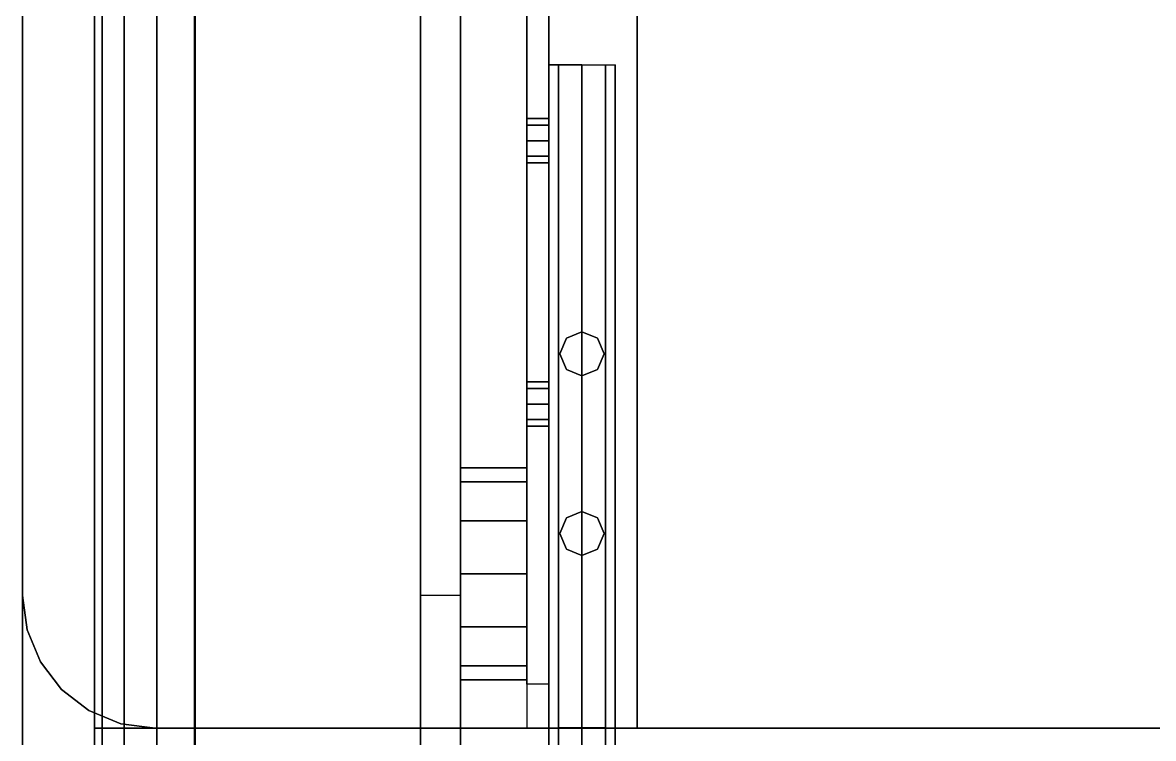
# Model space of a CAD drawing. Extents: x 0 to 341, y -1007 to 0.
# Drawn here: x 0 to 85.2, y -459.3 to -405.3 of the extents above; entities that cross this region are included whole.
import ezdxf

# ---------------------------------------------------------------- set-up
doc = ezdxf.new("R2010")
doc.units = 0
for name, color, linetype in [('ACESSORIO_ABERTO', 253, 'CONTINUOUS'), ('ACESSORIO_FECHADO', 253, 'CONTINUOUS'), ('TABUA_ABERTO', 7, 'CONTINUOUS'), ('TABUA_FECHADO', 7, 'CONTINUOUS')]:
    doc.layers.add(name, color=color, linetype=linetype)

msp = doc.modelspace()

# ---------------------------------------------------------------- linework, layer by layer
at = {"layer": 'ACESSORIO_ABERTO'}
for points, invisible_edges in [([(7.41181, -181.4782, 3), (4.99999, -182.4772, 3), (4.99999, -622.1952, 3), (7.41181, -623.1942, 3)], 10), ([(7.41181, -181.4782), (4.99999, -182.4772), (4.99999, -622.1952), (7.41181, -623.1942)], 10), ([(9.99999, -623.535, 3), (7.41181, -623.1942, 3), (7.41181, -181.4782, 3), (9.99999, -181.1375, 3)], 10), ([(9.99999, -623.535), (7.41181, -623.1942), (7.41181, -181.4782), (9.99999, -181.1375)], 10), ([(9.99999, -181.1375, 3), (29.99999, -181.1375, 3), (29.99999, -623.535, 3), (9.99999, -623.535, 3)], 8), ([(9.99999, -181.1375), (29.99999, -181.1375), (29.99999, -623.535), (9.99999, -623.535)], 8), ([(29.99999, -623.535, 30), (29.99999, -623.1942, 32.58819), (29.99999, -181.4782, 32.58819), (29.99999, -181.1375, 30)], 10), ([(29.99999, -181.1375, 30), (29.99999, -181.1375), (29.99999, -623.535), (29.99999, -623.535, 30)], 8), ([(29.99999, -181.4782, 32.58819), (29.99999, -182.4772, 35), (29.99999, -622.1952, 35), (29.99999, -623.1942, 32.58819)], 10), ([(32.99999, -181.1375, 30), (32.99999, -181.1375), (32.99999, -623.535), (32.99999, -623.535, 30)], 8), ([(32.99999, -623.535, 30), (32.99999, -623.1942, 32.58819), (32.99999, -181.4782, 32.58819), (32.99999, -181.1375, 30)], 10), ([(32.99999, -181.4782, 32.58819), (32.99999, -182.4772, 35), (32.99999, -622.1952, 35), (32.99999, -623.1942, 32.58819)], 10), ([(4.99999, -622.1952, 3), (2.92893, -620.606, 3), (2.92893, -184.0664, 3), (4.99999, -182.4772, 3)], 10), ([(4.99999, -622.1952), (2.92893, -620.606), (2.92893, -184.0664), (4.99999, -182.4772)], 10), ([(29.99999, -622.1952, 35), (29.99999, -620.606, 37.07107), (29.99999, -184.0664, 37.07107), (29.99999, -182.4772, 35)], 10), ([(32.99999, -622.1952, 35), (32.99999, -620.606, 37.07107), (32.99999, -184.0664, 37.07107), (32.99999, -182.4772, 35)], 10), ([(2.92893, -184.0664, 3), (1.33974, -186.1375, 3), (1.33974, -618.535, 3), (2.92893, -620.606, 3)], 10), ([(2.92893, -184.0664), (1.33974, -186.1375), (1.33974, -618.535), (2.92893, -620.606)], 10), ([(29.99999, -184.0664, 37.07107), (29.99999, -186.1375, 38.66026), (29.99999, -618.535, 38.66026), (29.99999, -620.606, 37.07107)], 10), ([(32.99999, -184.0664, 37.07107), (32.99999, -186.1375, 38.66026), (32.99999, -618.535, 38.66026), (32.99999, -620.606, 37.07107)], 10), ([(0.34074, -616.1231, 3), (1.33974, -618.535, 3), (1.33974, -186.1375, 3), (0.34074, -188.5493, 3)], 10), ([(0.34074, -616.1231), (1.33974, -618.535), (1.33974, -186.1375), (0.34074, -188.5493)], 10), ([(29.99999, -616.1231, 39.65926), (29.99999, -618.535, 38.66026), (29.99999, -186.1375, 38.66026), (29.99999, -188.5493, 39.65926)], 10), ([(32.99999, -616.1231, 39.65926), (32.99999, -618.535, 38.66026), (32.99999, -186.1375, 38.66026), (32.99999, -188.5493, 39.65926)], 10), ([(0.34074, -188.5493, 3), (0, -191.1375, 3), (0, -613.535, 3), (0.34074, -616.1231, 3)], 8), ([(0.34074, -188.5493), (0, -191.1375), (0, -613.535), (0.34074, -616.1231)], 8), ([(29.99999, -188.5493, 39.65926), (29.99999, -191.1375, 40), (29.99999, -613.535, 40), (29.99999, -616.1231, 39.65926)], 8), ([(32.99999, -188.5493, 39.65926), (32.99999, -191.1375, 40), (32.99999, -613.535, 40), (32.99999, -616.1231, 39.65926)], 8)]:
    msp.add_3dface(points, dxfattribs=dict(at, invisible_edges=invisible_edges))
for points in [[(32.99999, -181.1375), (29.99999, -181.1375), (29.99999, -623.535), (32.99999, -623.535)], [(29.99999, -181.1375, 3), (29.99999, -181.1375), (29.99999, -623.535), (29.99999, -623.535, 3)], [(0, -191.1375), (0, -191.1375, 3), (0, -613.535, 3), (0, -613.535)], [(29.99999, -191.1375, 40), (32.99999, -191.1375, 40), (32.99999, -613.535, 40), (29.99999, -613.535, 40)]]:
    msp.add_3dface(points, dxfattribs=at)
at = {"layer": 'ACESSORIO_FECHADO'}
for points, invisible_edges in [([(9.99999, -458.5074), (7.41181, -458.1667), (7.41181, -16.3769), (9.99999, -16.0361)], 10), ([(9.99999, -458.5074, 3), (7.41181, -458.1667, 3), (7.41181, -16.3769, 3), (9.99999, -16.0361, 3)], 10), ([(9.99999, -16.0361), (29.99999, -16.0361), (29.99999, -458.5074), (9.99999, -458.5074)], 8), ([(9.99999, -16.0361, 3), (29.99999, -16.0361, 3), (29.99999, -458.5074, 3), (9.99999, -458.5074, 3)], 8), ([(29.99999, -16.0361, 30), (29.99999, -16.0361), (29.99999, -458.5074), (29.99999, -458.5074, 30)], 8), ([(29.99999, -458.5074, 30), (29.99999, -458.1667, 32.58819), (29.99999, -16.3769, 32.58819), (29.99999, -16.0361, 30)], 10), ([(32.99999, -458.5074, 30), (32.99999, -458.1667, 32.58819), (32.99999, -16.3769, 32.58819), (32.99999, -16.0361, 30)], 10), ([(32.99999, -16.0361, 30), (32.99999, -16.0361), (32.99999, -458.5074), (32.99999, -458.5074, 30)], 8), ([(7.41181, -16.3769), (4.99999, -17.3759), (4.99999, -457.1677), (7.41181, -458.1667)], 10), ([(7.41181, -16.3769, 3), (4.99999, -17.3759, 3), (4.99999, -457.1677, 3), (7.41181, -458.1667, 3)], 10), ([(29.99999, -16.3769, 32.58819), (29.99999, -17.3759, 35), (29.99999, -457.1677, 35), (29.99999, -458.1667, 32.58819)], 10), ([(32.99999, -16.3769, 32.58819), (32.99999, -17.3759, 35), (32.99999, -457.1677, 35), (32.99999, -458.1667, 32.58819)], 10), ([(4.99999, -457.1677), (2.92893, -455.5785), (2.92893, -18.9651), (4.99999, -17.3759)], 10), ([(4.99999, -457.1677, 3), (2.92893, -455.5785, 3), (2.92893, -18.9651, 3), (4.99999, -17.3759, 3)], 10), ([(29.99999, -457.1677, 35), (29.99999, -455.5785, 37.07107), (29.99999, -18.9651, 37.07107), (29.99999, -17.3759, 35)], 10), ([(32.99999, -457.1677, 35), (32.99999, -455.5785, 37.07107), (32.99999, -18.9651, 37.07107), (32.99999, -17.3759, 35)], 10), ([(2.92893, -18.9651), (1.33974, -21.0361), (1.33974, -453.5074), (2.92893, -455.5785)], 10), ([(2.92893, -18.9651, 3), (1.33974, -21.0361, 3), (1.33974, -453.5074, 3), (2.92893, -455.5785, 3)], 10), ([(29.99999, -18.9651, 37.07107), (29.99999, -21.0361, 38.66026), (29.99999, -453.5074, 38.66026), (29.99999, -455.5785, 37.07107)], 10), ([(32.99999, -18.9651, 37.07107), (32.99999, -21.0361, 38.66026), (32.99999, -453.5074, 38.66026), (32.99999, -455.5785, 37.07107)], 10), ([(0.34074, -451.0956), (1.33974, -453.5074), (1.33974, -21.0361), (0.34074, -23.448)], 10), ([(0.34074, -451.0956, 3), (1.33974, -453.5074, 3), (1.33974, -21.0361, 3), (0.34074, -23.448, 3)], 10), ([(29.99999, -451.0956, 39.65926), (29.99999, -453.5074, 38.66026), (29.99999, -21.0361, 38.66026), (29.99999, -23.448, 39.65926)], 10), ([(32.99999, -451.0956, 39.65926), (32.99999, -453.5074, 38.66026), (32.99999, -21.0361, 38.66026), (32.99999, -23.448, 39.65926)], 10), ([(0.34074, -23.448), (0, -26.0361), (0, -448.5074), (0.34074, -451.0956)], 8), ([(0.34074, -23.448, 3), (0, -26.0361, 3), (0, -448.5074, 3), (0.34074, -451.0956, 3)], 8), ([(29.99999, -23.448, 39.65926), (29.99999, -26.0361, 40), (29.99999, -448.5074, 40), (29.99999, -451.0956, 39.65926)], 8), ([(32.99999, -23.448, 39.65926), (32.99999, -26.0361, 40), (32.99999, -448.5074, 40), (32.99999, -451.0956, 39.65926)], 8), ([(46.32, -428.6118, 5), (38, -428.6118, 5), (38, -217.1998, 5), (46.32, -217.1998, 5)], 5), ([(46.32, -428.6118, 6.664), (39.664, -428.6118, 6.664), (39.664, -217.1998, 6.664), (46.32, -217.1998, 6.664)], 5), ([(38, -225.1122, 21.64), (38, -225.1122, 5), (38, -412.5406, 5), (38, -412.5406, 21.64)], 5), ([(39.664, -412.5406, 21.64), (39.664, -412.5406, 6.664), (39.664, -225.1122, 6.664), (39.664, -225.1122, 21.64)], 5), ([(40.39622, -408.5035, 39.26778), (39.664, -408.494, 37.50003), (42.164, -408.4805, 35.00007), (43.93177, -408.4845, 35.7323)], 10), ([(42.164, -408.5074, 40), (40.39622, -408.5035, 39.26778), (43.93177, -408.4845, 35.7323), (44.664, -408.494, 37.50003)], 10), ([(43.93177, -408.5035, 39.26778), (42.164, -408.5074, 40), (44.664, -408.494, 37.50003), (43.93177, -408.5035, 39.26778)], 2), ([(38, -413.028, 21.64), (38, -413.028, 14.08615), (38, -412.5406, 12.90952), (38, -412.5406, 21.64)], 5), ([(38, -413.028, 5), (38, -413.028, 11.7329), (38, -412.5406, 12.90952), (38, -412.5406, 5)], 5), ([(38, -413.028, 21.64), (38, -413.028, 14.08615), (38, -414.2046, 14.57352), (38, -414.2046, 21.64)], 5), ([(38, -413.028, 5), (38, -413.028, 11.7329), (38, -414.2046, 11.24552), (38, -414.2046, 5)], 5), ([(39.664, -413.028, 21.64), (39.664, -413.028, 14.08615), (39.664, -412.5406, 12.90952), (39.664, -412.5406, 21.64)], 5), ([(39.664, -413.028, 6.664), (39.664, -413.028, 11.7329), (39.664, -412.5406, 12.90952), (39.664, -412.5406, 6.664)], 5), ([(39.664, -414.2046, 21.64), (39.664, -414.2046, 14.57352), (39.664, -413.028, 14.08615), (39.664, -413.028, 21.64)], 5), ([(39.664, -413.028, 6.664), (39.664, -413.028, 11.7329), (39.664, -414.2046, 11.24552), (39.664, -414.2046, 6.664)], 5), ([(38, -414.2046, 21.64), (38, -414.2046, 14.57352), (38, -415.3812, 14.08615), (38, -415.3812, 21.64)], 5), ([(38, -414.2046, 5), (38, -414.2046, 11.24552), (38, -415.3812, 11.7329), (38, -415.3812, 5)], 5), ([(39.664, -414.2046, 21.64), (39.664, -414.2046, 14.57352), (39.664, -415.3812, 14.08615), (39.664, -415.3812, 21.64)], 5), ([(39.664, -414.2046, 6.664), (39.664, -414.2046, 11.24552), (39.664, -415.3812, 11.7329), (39.664, -415.3812, 6.664)], 5), ([(38, -415.3812, 21.64), (38, -415.3812, 14.08615), (38, -415.8686, 12.90952), (38, -415.8686, 21.64)], 5), ([(38, -415.3812, 5), (38, -415.3812, 11.7329), (38, -415.8686, 12.90952), (38, -415.8686, 5)], 7), ([(38, -415.8686, 21.64), (38, -415.8686, 5), (38, -432.3936, 5), (38, -432.3936, 21.64)], 5), ([(39.664, -415.3812, 21.64), (39.664, -415.3812, 14.08615), (39.664, -415.8686, 12.90952), (39.664, -415.8686, 21.64)], 5), ([(39.664, -415.3812, 6.664), (39.664, -415.3812, 11.7329), (39.664, -415.8686, 12.90952), (39.664, -415.8686, 6.664)], 5), ([(39.664, -432.3936, 21.64), (39.664, -432.3936, 6.664), (39.664, -415.8686, 6.664), (39.664, -415.8686, 21.64)], 5), ([(38, -429.0992, 5), (40.98337, -429.0992, 5), (42.15998, -428.6118, 5), (38, -428.6118, 5)], 7), ([(39.664, -429.0992, 6.664), (40.98337, -429.0992, 6.664), (42.15998, -428.6118, 6.664), (39.664, -428.6118, 6.664)], 5), ([(46.32, -429.0992, 5), (43.33662, -429.0992, 5), (42.15998, -428.6118, 5), (46.32, -428.6118, 5)], 7), ([(46.32, -429.0992, 6.664), (43.33662, -429.0992, 6.664), (42.15998, -428.6118, 6.664), (46.32, -428.6118, 6.664)], 5), ([(38, -430.2758, 5), (40.49599, -430.2758, 5), (40.98337, -429.0992, 5), (38, -429.0992, 5)], 5), ([(39.664, -430.2758, 6.664), (40.49599, -430.2758, 6.664), (40.98337, -429.0992, 6.664), (39.664, -429.0992, 6.664)], 5), ([(46.32, -429.0992, 5), (43.33662, -429.0992, 5), (43.82399, -430.2758, 5), (46.32, -430.2758, 5)], 5), ([(46.32, -429.0992, 6.664), (43.33662, -429.0992, 6.664), (43.82399, -430.2758, 6.664), (46.32, -430.2758, 6.664)], 5), ([(38, -430.2758, 5), (40.49599, -430.2758, 5), (40.98337, -431.4524, 5), (38, -431.4524, 5)], 5), ([(39.664, -430.2758, 6.664), (40.49599, -430.2758, 6.664), (40.98337, -431.4524, 6.664), (39.664, -431.4524, 6.664)], 5), ([(46.32, -430.2758, 5), (43.82399, -430.2758, 5), (43.33662, -431.4524, 5), (46.32, -431.4524, 5)], 5), ([(46.32, -430.2758, 6.664), (43.82399, -430.2758, 6.664), (43.33662, -431.4524, 6.664), (46.32, -431.4524, 6.664)], 5), ([(38, -431.4524, 5), (40.98337, -431.4524, 5), (42.15998, -431.9398, 5), (38, -431.9398, 5)], 7), ([(46.32, -442.1575, 5), (38, -442.1575, 5), (38, -431.9398, 5), (46.32, -431.9398, 5)], 5), ([(39.664, -431.4524, 6.664), (40.98337, -431.4524, 6.664), (42.15998, -431.9398, 6.664), (39.664, -431.9398, 6.664)], 5), ([(46.32, -442.1575, 6.664), (39.664, -442.1575, 6.664), (39.664, -431.9398, 6.664), (46.32, -431.9398, 6.664)], 5), ([(46.32, -431.4524, 5), (43.33662, -431.4524, 5), (42.15998, -431.9398, 5), (46.32, -431.9398, 5)], 7), ([(46.32, -431.4524, 6.664), (43.33662, -431.4524, 6.664), (42.15998, -431.9398, 6.664), (46.32, -431.9398, 6.664)], 5), ([(38, -432.881, 5), (38, -432.881, 11.7329), (38, -432.3936, 12.90952), (38, -432.3936, 5)], 5), ([(38, -432.881, 21.64), (38, -432.881, 14.08615), (38, -432.3936, 12.90952), (38, -432.3936, 21.64)], 5), ([(38, -432.881, 5), (38, -432.881, 11.7329), (38, -434.0576, 11.24552), (38, -434.0576, 5)], 5), ([(38, -432.881, 21.64), (38, -432.881, 14.08615), (38, -434.0576, 14.57352), (38, -434.0576, 21.64)], 5), ([(39.664, -432.881, 6.664), (39.664, -432.881, 11.7329), (39.664, -432.3936, 12.90952), (39.664, -432.3936, 6.664)], 5), ([(39.664, -432.881, 21.64), (39.664, -432.881, 14.08615), (39.664, -432.3936, 12.90952), (39.664, -432.3936, 21.64)], 5), ([(39.664, -432.881, 6.664), (39.664, -432.881, 11.7329), (39.664, -434.0576, 11.24552), (39.664, -434.0576, 6.664)], 5), ([(39.664, -434.0576, 21.64), (39.664, -434.0576, 14.57352), (39.664, -432.881, 14.08615), (39.664, -432.881, 21.64)], 5), ([(38, -434.0576, 5), (38, -434.0576, 11.24552), (38, -435.2342, 11.7329), (38, -435.2342, 5)], 5), ([(38, -434.0576, 21.64), (38, -434.0576, 14.57352), (38, -435.2342, 14.08615), (38, -435.2342, 21.64)], 5), ([(39.664, -434.0576, 6.664), (39.664, -434.0576, 11.24552), (39.664, -435.2342, 11.7329), (39.664, -435.2342, 6.664)], 5), ([(39.664, -434.0576, 21.64), (39.664, -434.0576, 14.57352), (39.664, -435.2342, 14.08615), (39.664, -435.2342, 21.64)], 5), ([(38, -435.2342, 5), (38, -435.2342, 11.7329), (38, -435.7216, 12.90952), (38, -435.7216, 5)], 5), ([(38, -435.2342, 21.64), (38, -435.2342, 14.08615), (38, -435.7216, 12.90952), (38, -435.7216, 21.64)], 5), ([(39.664, -435.2342, 6.664), (39.664, -435.2342, 11.7329), (39.664, -435.7216, 12.90952), (39.664, -435.7216, 6.664)], 5), ([(39.664, -435.2342, 21.64), (39.664, -435.2342, 14.08615), (39.664, -435.7216, 12.90952), (39.664, -435.7216, 21.64)], 5), ([(38, -435.7216, 21.64), (38, -435.7216, 5), (38, -455.1794, 5), (38, -455.1794, 21.64)], 5), ([(39.664, -435.7216, 6.664), (39.664, -458.5074, 6.664), (39.664, -458.5074, 18.312), (39.664, -435.7216, 18.312)], 12), ([(39.664, -435.7216, 18.312), (39.664, -435.7216, 21.64), (39.664, -455.1794, 21.64), (39.664, -455.1794, 18.312)], 13), ([(32.99999, -439.9312, 22.312), (32.99999, -439.9312, 14.312), (32.99999, -442.8594, 11.3838), (32.99999, -442.8594, 25.2402)], 5), ([(38, -439.9312, 22.312), (38, -439.9312, 14.312), (38, -442.8594, 11.3838), (38, -442.8594, 25.2402)], 5), ([(38, -442.6449, 5), (40.98337, -442.6449, 5), (42.15998, -442.1575, 5), (38, -442.1575, 5)], 7), ([(39.664, -442.6449, 6.664), (40.98337, -442.6449, 6.664), (42.15998, -442.1575, 6.664), (39.664, -442.1575, 6.664)], 5), ([(46.32, -442.6449, 5), (43.33662, -442.6449, 5), (42.15998, -442.1575, 5), (46.32, -442.1575, 5)], 7), ([(46.32, -442.6449, 6.664), (43.33662, -442.6449, 6.664), (42.15998, -442.1575, 6.664), (46.32, -442.1575, 6.664)], 5), ([(32.99999, -442.8594, 25.2402), (32.99999, -442.8594, 11.3838), (32.99999, -446.8594, 10.312), (32.99999, -446.8594, 26.312)], 5), ([(38, -443.8215, 5), (40.49599, -443.8215, 5), (40.98337, -442.6449, 5), (38, -442.6449, 5)], 5), ([(38, -442.8594, 25.2402), (38, -442.8594, 11.3838), (38, -446.8594, 10.312), (38, -446.8594, 26.312)], 5), ([(39.664, -443.8215, 6.664), (40.49599, -443.8215, 6.664), (40.98337, -442.6449, 6.664), (39.664, -442.6449, 6.664)], 5), ([(46.32, -442.6449, 5), (43.33662, -442.6449, 5), (43.82399, -443.8215, 5), (46.32, -443.8215, 5)], 5), ([(46.32, -442.6449, 6.664), (43.33662, -442.6449, 6.664), (43.82399, -443.8215, 6.664), (46.32, -443.8215, 6.664)], 5), ([(32.99999, -443.3953, 20.312), (32.99999, -443.3953, 16.312), (32.99999, -444.8594, 14.8479), (32.99999, -444.8594, 21.7761)], 5), ([(38, -443.8215, 5), (40.49599, -443.8215, 5), (40.98337, -444.9981, 5), (38, -444.9981, 5)], 5), ([(39.664, -443.8215, 6.664), (40.49599, -443.8215, 6.664), (40.98337, -444.9981, 6.664), (39.664, -444.9981, 6.664)], 5), ([(46.32, -443.8215, 5), (43.82399, -443.8215, 5), (43.33662, -444.9981, 5), (46.32, -444.9981, 5)], 5), ([(46.32, -443.8215, 6.664), (43.82399, -443.8215, 6.664), (43.33662, -444.9981, 6.664), (46.32, -444.9981, 6.664)], 5), ([(32.99999, -444.8594, 21.7761), (32.99999, -444.8594, 14.8479), (32.99999, -446.8594, 14.312), (32.99999, -446.8594, 22.312)], 5), ([(38, -444.9981, 5), (40.98337, -444.9981, 5), (42.15998, -445.4855, 5), (38, -445.4855, 5)], 7), ([(46.32, -445.4855, 5), (38, -445.4855, 5), (38, -458.5074, 5), (46.32, -458.5074, 5)], 1), ([(39.664, -444.9981, 6.664), (40.98337, -444.9981, 6.664), (42.15998, -445.4855, 6.664), (39.664, -445.4855, 6.664)], 5), ([(46.32, -445.4855, 6.664), (39.664, -445.4855, 6.664), (39.664, -458.5074, 6.664), (46.32, -458.5074, 6.664)], 1), ([(46.32, -444.9981, 5), (43.33662, -444.9981, 5), (42.15998, -445.4855, 5), (46.32, -445.4855, 5)], 7), ([(46.32, -444.9981, 6.664), (43.33662, -444.9981, 6.664), (42.15998, -445.4855, 6.664), (46.32, -445.4855, 6.664)], 5), ([(32.99999, -446.8594, 26.312), (32.99999, -446.8594, 10.312), (32.99999, -450.8594, 11.3838), (32.99999, -450.8594, 25.2402)], 5), ([(32.99999, -446.8594, 22.312), (32.99999, -446.8594, 14.312), (32.99999, -448.8594, 14.8479), (32.99999, -448.8594, 21.7761)], 5), ([(38, -446.8594, 26.312), (38, -446.8594, 10.312), (38, -450.8594, 11.3838), (38, -450.8594, 25.2402)], 5), ([(0, -448.5074), (0.34074, -451.0956), (0.34074, -451.0956, 3), (0, -448.5074, 3)], 2), ([(29.99999, -448.5074, 40), (29.99999, -451.0956, 39.65926), (32.99999, -451.0956, 39.65926), (32.99999, -448.5074, 40)], 2), ([(32.99999, -448.8594, 21.7761), (32.99999, -448.8594, 14.8479), (32.99999, -450.3235, 16.312), (32.99999, -450.3235, 20.312)], 1), ([(32.99999, -450.3235, 20.312), (32.99999, -450.3235, 16.312), (32.99999, -450.8594, 18.312), (32.99999, -450.3235, 20.312)], 1), ([(32.99999, -450.8594, 25.2402), (32.99999, -450.8594, 11.3838), (32.99999, -453.7876, 14.312), (32.99999, -453.7876, 22.312)], 5), ([(38, -450.8594, 25.2402), (38, -450.8594, 11.3838), (38, -453.7876, 14.312), (38, -453.7876, 22.312)], 5), ([(0.34074, -451.0956), (1.33974, -453.5074), (1.33974, -453.5074, 3), (0.34074, -451.0956, 3)], 10), ([(29.99999, -451.0956, 39.65926), (29.99999, -453.5074, 38.66026), (32.99999, -453.5074, 38.66026), (32.99999, -451.0956, 39.65926)], 10), ([(1.33974, -453.5074), (2.92893, -455.5785), (2.92893, -455.5785, 3), (1.33974, -453.5074, 3)], 10), ([(29.99999, -453.5074, 38.66026), (29.99999, -455.5785, 37.07107), (32.99999, -455.5785, 37.07107), (32.99999, -453.5074, 38.66026)], 10), ([(32.99999, -453.7876, 22.312), (32.99999, -453.7876, 14.312), (32.99999, -454.8594, 18.312), (32.99999, -453.7876, 22.312)], 1), ([(38, -453.7876, 22.312), (38, -453.7876, 14.312), (38, -454.8594, 18.312), (38, -453.7876, 22.312)], 1), ([(2.92893, -455.5785), (4.99999, -457.1677), (4.99999, -457.1677, 3), (2.92893, -455.5785, 3)], 10), ([(29.99999, -455.5785, 37.07107), (29.99999, -457.1677, 35), (32.99999, -457.1677, 35), (32.99999, -455.5785, 37.07107)], 10), ([(39.664, -455.8287, 21.57605), (39.664, -455.1794, 21.64), (38, -455.1794, 21.64), (38, -455.8287, 21.57605)], 8), ([(38, -455.1794, 18.312), (38, -455.1794, 21.64), (38, -455.8287, 21.57605), (38, -455.8287, 18.312)], 13), ([(39.664, -455.8287, 21.57605), (39.664, -455.1794, 21.64), (38, -455.1794, 21.64), (38, -455.8287, 21.57605)], 8), ([(38, -455.1794, 18.312), (38, -455.1794, 21.64), (38, -455.8287, 21.57605), (38, -455.8287, 18.312)], 13), ([(38, -458.5074, 5), (38, -458.5074, 18.312), (38, -455.1794, 18.312), (38, -455.1794, 5)], 6), ([(39.664, -456.453, 21.38667), (39.664, -455.8287, 21.57605), (38, -455.8287, 21.57605), (38, -456.453, 21.38667)], 10), ([(38, -455.8287, 18.312), (38, -455.8287, 21.57605), (38, -456.453, 21.38667), (38, -456.453, 18.312)], 13), ([(39.664, -456.453, 21.38667), (39.664, -455.8287, 21.57605), (38, -455.8287, 21.57605), (38, -456.453, 21.38667)], 10), ([(38, -455.8287, 18.312), (38, -455.8287, 21.57605), (38, -456.453, 21.38667), (38, -456.453, 18.312)], 13), ([(39.664, -455.1794, 18.312), (39.664, -455.1794, 21.64), (39.664, -455.8287, 21.57605), (39.664, -455.8287, 18.312)], 13), ([(39.664, -455.1794, 18.312), (39.664, -455.1794, 21.64), (39.664, -455.8287, 21.57605), (39.664, -455.8287, 18.312)], 13), ([(39.664, -455.8287, 18.312), (39.664, -455.8287, 21.57605), (39.664, -456.453, 21.38667), (39.664, -456.453, 18.312)], 13), ([(39.664, -455.8287, 18.312), (39.664, -455.8287, 21.57605), (39.664, -456.453, 21.38667), (39.664, -456.453, 18.312)], 13), ([(39.664, -457.0283, 21.07913), (39.664, -456.453, 21.38667), (38, -456.453, 21.38667), (38, -457.0283, 21.07913)], 10), ([(38, -456.453, 18.312), (38, -456.453, 21.38667), (38, -457.0283, 21.07913), (38, -457.0283, 18.312)], 13), ([(39.664, -457.0283, 21.07913), (39.664, -456.453, 21.38667), (38, -456.453, 21.38667), (38, -457.0283, 21.07913)], 10), ([(38, -456.453, 18.312), (38, -456.453, 21.38667), (38, -457.0283, 21.07913), (38, -457.0283, 18.312)], 13), ([(39.664, -456.453, 18.312), (39.664, -456.453, 21.38667), (39.664, -457.0283, 21.07913), (39.664, -457.0283, 18.312)], 13), ([(39.664, -456.453, 18.312), (39.664, -456.453, 21.38667), (39.664, -457.0283, 21.07913), (39.664, -457.0283, 18.312)], 13), ([(4.99999, -457.1677), (7.41181, -458.1667), (7.41181, -458.1667, 3), (4.99999, -457.1677, 3)], 10), ([(29.99999, -457.1677, 35), (29.99999, -458.1667, 32.58819), (32.99999, -458.1667, 32.58819), (32.99999, -457.1677, 35)], 10), ([(39.664, -457.5326, 20.66525), (39.664, -457.0283, 21.07913), (38, -457.0283, 21.07913), (38, -457.5326, 20.66525)], 10), ([(38, -457.0283, 18.312), (38, -457.0283, 21.07913), (38, -457.5326, 20.66525), (38, -457.5326, 18.312)], 13), ([(39.664, -457.5326, 20.66525), (39.664, -457.0283, 21.07913), (38, -457.0283, 21.07913), (38, -457.5326, 20.66525)], 10), ([(38, -457.0283, 18.312), (38, -457.0283, 21.07913), (38, -457.5326, 20.66525), (38, -457.5326, 18.312)], 13), ([(39.664, -457.9465, 20.16094), (39.664, -457.5326, 20.66525), (38, -457.5326, 20.66525), (38, -457.9465, 20.16094)], 10), ([(38, -457.5326, 18.312), (38, -457.5326, 20.66525), (38, -457.9465, 20.16094), (38, -457.9465, 18.312)], 13), ([(39.664, -457.9465, 20.16094), (39.664, -457.5326, 20.66525), (38, -457.5326, 20.66525), (38, -457.9465, 20.16094)], 10), ([(38, -457.5326, 18.312), (38, -457.5326, 20.66525), (38, -457.9465, 20.16094), (38, -457.9465, 18.312)], 13), ([(39.664, -457.0283, 18.312), (39.664, -457.0283, 21.07913), (39.664, -457.5326, 20.66525), (39.664, -457.5326, 18.312)], 13), ([(39.664, -457.0283, 18.312), (39.664, -457.0283, 21.07913), (39.664, -457.5326, 20.66525), (39.664, -457.5326, 18.312)], 13), ([(39.664, -457.5326, 18.312), (39.664, -457.5326, 20.66525), (39.664, -457.9465, 20.16094), (39.664, -457.9465, 18.312)], 13), ([(39.664, -457.5326, 18.312), (39.664, -457.5326, 20.66525), (39.664, -457.9465, 20.16094), (39.664, -457.9465, 18.312)], 13), ([(7.41181, -458.1667), (9.99999, -458.5074), (9.99999, -458.5074, 3), (7.41181, -458.1667, 3)], 8), ([(29.99999, -458.1667, 32.58819), (29.99999, -458.5074, 30), (32.99999, -458.5074, 30), (32.99999, -458.1667, 32.58819)], 8), ([(39.664, -458.2541, 19.58557), (39.664, -457.9465, 20.16094), (38, -457.9465, 20.16094), (38, -458.2541, 19.58557)], 10), ([(38, -457.9465, 18.312), (38, -457.9465, 20.16094), (38, -458.2541, 19.58557), (38, -458.2541, 18.312)], 13), ([(39.664, -458.2541, 19.58557), (39.664, -457.9465, 20.16094), (38, -457.9465, 20.16094), (38, -458.2541, 19.58557)], 10), ([(38, -457.9465, 18.312), (38, -457.9465, 20.16094), (38, -458.2541, 19.58557), (38, -458.2541, 18.312)], 13), ([(39.664, -458.4434, 18.96126), (39.664, -458.2541, 19.58557), (38, -458.2541, 19.58557), (38, -458.4434, 18.96126)], 10), ([(38, -458.2541, 18.312), (38, -458.2541, 19.58557), (38, -458.4434, 18.96126), (38, -458.4434, 18.312)], 13), ([(39.664, -458.4434, 18.96126), (39.664, -458.2541, 19.58557), (38, -458.2541, 19.58557), (38, -458.4434, 18.96126)], 10), ([(38, -458.2541, 18.312), (38, -458.2541, 19.58557), (38, -458.4434, 18.96126), (38, -458.4434, 18.312)], 13), ([(38, -458.4434, 18.312), (38, -458.4434, 18.96126), (38, -458.5074, 18.312), (38, -458.4434, 18.312)], 1), ([(38, -458.4434, 18.312), (38, -458.4434, 18.96126), (38, -458.5074, 18.312), (38, -458.4434, 18.312)], 1), ([(39.664, -458.5074, 18.312), (39.664, -458.4434, 18.96126), (38, -458.4434, 18.96126), (38, -458.5074, 18.312)], 2), ([(39.664, -458.5074, 18.312), (39.664, -458.4434, 18.96126), (38, -458.4434, 18.96126), (38, -458.5074, 18.312)], 2), ([(38, -458.5074, 6.664), (39.664, -458.5074, 6.664), (39.664, -458.5074, 18.312), (38, -458.5074, 18.312)], 4), ([(39.664, -457.9465, 18.312), (39.664, -457.9465, 20.16094), (39.664, -458.2541, 19.58557), (39.664, -458.2541, 18.312)], 13), ([(39.664, -457.9465, 18.312), (39.664, -457.9465, 20.16094), (39.664, -458.2541, 19.58557), (39.664, -458.2541, 18.312)], 13), ([(39.664, -458.2541, 18.312), (39.664, -458.2541, 19.58557), (39.664, -458.4434, 18.96126), (39.664, -458.4434, 18.312)], 13), ([(39.664, -458.2541, 18.312), (39.664, -458.2541, 19.58557), (39.664, -458.4434, 18.96126), (39.664, -458.4434, 18.312)], 13), ([(39.664, -458.4434, 18.312), (39.664, -458.4434, 18.96126), (39.664, -458.5074, 18.312), (39.664, -458.4434, 18.312)], 1), ([(39.664, -458.4434, 18.312), (39.664, -458.4434, 18.96126), (39.664, -458.5074, 18.312), (39.664, -458.4434, 18.312)], 1)]:
    msp.add_3dface(points, dxfattribs=dict(at, invisible_edges=invisible_edges))
for points in [[(29.99999, -16.0361, 3), (29.99999, -16.0361), (29.99999, -458.5074), (29.99999, -458.5074, 3)], [(32.99999, -16.0361), (29.99999, -16.0361), (29.99999, -458.5074), (32.99999, -458.5074)], [(33.008, -425.2274, 16.648), (33.008, -425.2274, 19.976), (33.008, -16.0361, 19.976), (33.008, -16.0361, 16.648)], [(39.664, -16.0361, 21.64), (39.664, -455.1794, 21.64), (38, -455.1794, 21.64), (38, -16.0361, 21.64)], [(46.32, -16.0361, 5), (46.32, -16.0361, 6.664), (46.32, -458.5074, 6.664), (46.32, -458.5074, 5)], [(0, -26.0361), (0, -26.0361, 3), (0, -448.5074, 3), (0, -448.5074)], [(29.99999, -26.0361, 40), (32.99999, -26.0361, 40), (32.99999, -448.5074, 40), (29.99999, -448.5074, 40)], [(39.664, -408.494, 37.50003), (40.39622, -408.4845, 35.7323), (42.164, -408.4805, 35.00007), (39.664, -408.494, 37.50003)], [(40.39622, -408.4845, 35.7323), (40.39622, -458.4845, 35.7323), (39.664, -458.494, 37.50003), (39.664, -408.494, 37.50003)], [(39.664, -408.494, 37.50003), (39.664, -458.494, 37.50003), (40.39622, -458.5035, 39.26778), (40.39622, -408.5035, 39.26778)], [(42.164, -408.4805, 35.00007), (42.164, -458.4805, 35.00007), (40.39622, -458.4845, 35.7323), (40.39622, -408.4845, 35.7323)], [(40.39622, -408.5035, 39.26778), (40.39622, -458.5035, 39.26778), (42.164, -458.5074, 40), (42.164, -408.5074, 40)], [(43.93177, -408.4845, 35.7323), (43.93177, -458.4845, 35.7323), (42.164, -458.4805, 35.00007), (42.164, -408.4805, 35.00007)], [(42.164, -408.5074, 40), (42.164, -458.5074, 40), (43.93177, -458.5035, 39.26778), (43.93177, -408.5035, 39.26778)], [(44.664, -408.494, 37.50003), (44.664, -458.494, 37.50003), (43.93177, -458.4845, 35.7323), (43.93177, -408.4845, 35.7323)], [(43.93177, -408.5035, 39.26778), (43.93177, -458.5035, 39.26778), (44.664, -458.494, 37.50003), (44.664, -408.494, 37.50003)], [(38, -412.5406, 12.90952), (39.664, -412.5406, 12.90952), (39.664, -413.028, 14.08615), (38, -413.028, 14.08615)], [(38, -413.028, 11.7329), (39.664, -413.028, 11.7329), (39.664, -412.5406, 12.90952), (38, -412.5406, 12.90952)], [(38, -413.028, 14.08615), (39.664, -413.028, 14.08615), (39.664, -414.2046, 14.57352), (38, -414.2046, 14.57352)], [(38, -414.2046, 11.24552), (39.664, -414.2046, 11.24552), (39.664, -413.028, 11.7329), (38, -413.028, 11.7329)], [(38, -415.3812, 11.7329), (39.664, -415.3812, 11.7329), (39.664, -414.2046, 11.24552), (38, -414.2046, 11.24552)], [(38, -414.2046, 14.57352), (39.664, -414.2046, 14.57352), (39.664, -415.3812, 14.08615), (38, -415.3812, 14.08615)], [(38, -415.8686, 12.90952), (39.664, -415.8686, 12.90952), (39.664, -415.3812, 11.7329), (38, -415.3812, 11.7329)], [(38, -415.3812, 14.08615), (39.664, -415.3812, 14.08615), (39.664, -415.8686, 12.90952), (38, -415.8686, 12.90952)], [(40.98337, -429.0992, 6.664), (40.98337, -429.0992, 5), (42.15998, -428.6118, 5), (42.15998, -428.6118, 6.664)], [(42.15998, -428.6118, 6.664), (42.15998, -428.6118, 5), (43.33662, -429.0992, 5), (43.33662, -429.0992, 6.664)], [(40.49599, -430.2758, 6.664), (40.49599, -430.2758, 5), (40.98337, -429.0992, 5), (40.98337, -429.0992, 6.664)], [(43.33662, -429.0992, 6.664), (43.33662, -429.0992, 5), (43.82399, -430.2758, 5), (43.82399, -430.2758, 6.664)], [(40.98337, -431.4524, 6.664), (40.98337, -431.4524, 5), (40.49599, -430.2758, 5), (40.49599, -430.2758, 6.664)], [(43.82399, -430.2758, 6.664), (43.82399, -430.2758, 5), (43.33662, -431.4524, 5), (43.33662, -431.4524, 6.664)], [(42.15998, -431.9398, 6.664), (42.15998, -431.9398, 5), (40.98337, -431.4524, 5), (40.98337, -431.4524, 6.664)], [(43.33662, -431.4524, 6.664), (43.33662, -431.4524, 5), (42.15998, -431.9398, 5), (42.15998, -431.9398, 6.664)], [(38, -432.3936, 12.90952), (39.664, -432.3936, 12.90952), (39.664, -432.881, 14.08615), (38, -432.881, 14.08615)], [(38, -432.881, 11.7329), (39.664, -432.881, 11.7329), (39.664, -432.3936, 12.90952), (38, -432.3936, 12.90952)], [(38, -432.881, 14.08615), (39.664, -432.881, 14.08615), (39.664, -434.0576, 14.57352), (38, -434.0576, 14.57352)], [(38, -434.0576, 11.24552), (39.664, -434.0576, 11.24552), (39.664, -432.881, 11.7329), (38, -432.881, 11.7329)], [(38, -435.2342, 11.7329), (39.664, -435.2342, 11.7329), (39.664, -434.0576, 11.24552), (38, -434.0576, 11.24552)], [(38, -434.0576, 14.57352), (39.664, -434.0576, 14.57352), (39.664, -435.2342, 14.08615), (38, -435.2342, 14.08615)], [(38, -435.7216, 12.90952), (39.664, -435.7216, 12.90952), (39.664, -435.2342, 11.7329), (38, -435.2342, 11.7329)], [(38, -435.2342, 14.08615), (39.664, -435.2342, 14.08615), (39.664, -435.7216, 12.90952), (38, -435.7216, 12.90952)], [(32.99999, -439.9312, 22.312), (32.99999, -438.8594, 18.312), (32.99999, -439.9312, 14.312), (32.99999, -439.9312, 22.312)], [(38, -438.8594, 18.312), (32.99999, -438.8594, 18.312), (32.99999, -439.9312, 22.312), (38, -439.9312, 22.312)], [(38, -439.9312, 14.312), (32.99999, -439.9312, 14.312), (32.99999, -438.8594, 18.312), (38, -438.8594, 18.312)], [(38, -439.9312, 22.312), (38, -438.8594, 18.312), (38, -439.9312, 14.312), (38, -439.9312, 22.312)], [(38, -439.9312, 22.312), (32.99999, -439.9312, 22.312), (32.99999, -442.8594, 25.2402), (38, -442.8594, 25.2402)], [(38, -442.8594, 11.3838), (32.99999, -442.8594, 11.3838), (32.99999, -439.9312, 14.312), (38, -439.9312, 14.312)], [(40.98337, -442.6449, 6.664), (40.98337, -442.6449, 5), (42.15998, -442.1575, 5), (42.15998, -442.1575, 6.664)], [(42.15998, -442.1575, 6.664), (42.15998, -442.1575, 5), (43.33662, -442.6449, 5), (43.33662, -442.6449, 6.664)], [(32.99999, -443.3953, 20.312), (32.99999, -442.8594, 18.312), (32.99999, -443.3953, 16.312), (32.99999, -443.3953, 20.312)], [(38, -442.8594, 25.2402), (32.99999, -442.8594, 25.2402), (32.99999, -446.8594, 26.312), (38, -446.8594, 26.312)], [(38, -446.8594, 10.312), (32.99999, -446.8594, 10.312), (32.99999, -442.8594, 11.3838), (38, -442.8594, 11.3838)], [(40.49599, -443.8215, 6.664), (40.49599, -443.8215, 5), (40.98337, -442.6449, 5), (40.98337, -442.6449, 6.664)], [(43.33662, -442.6449, 6.664), (43.33662, -442.6449, 5), (43.82399, -443.8215, 5), (43.82399, -443.8215, 6.664)], [(40.98337, -444.9981, 6.664), (40.98337, -444.9981, 5), (40.49599, -443.8215, 5), (40.49599, -443.8215, 6.664)], [(43.82399, -443.8215, 6.664), (43.82399, -443.8215, 5), (43.33662, -444.9981, 5), (43.33662, -444.9981, 6.664)], [(42.15998, -445.4855, 6.664), (42.15998, -445.4855, 5), (40.98337, -444.9981, 5), (40.98337, -444.9981, 6.664)], [(43.33662, -444.9981, 6.664), (43.33662, -444.9981, 5), (42.15998, -445.4855, 5), (42.15998, -445.4855, 6.664)], [(38, -450.8594, 11.3838), (32.99999, -450.8594, 11.3838), (32.99999, -446.8594, 10.312), (38, -446.8594, 10.312)], [(38, -446.8594, 26.312), (32.99999, -446.8594, 26.312), (32.99999, -450.8594, 25.2402), (38, -450.8594, 25.2402)], [(38, -453.7876, 14.312), (32.99999, -453.7876, 14.312), (32.99999, -450.8594, 11.3838), (38, -450.8594, 11.3838)], [(38, -450.8594, 25.2402), (32.99999, -450.8594, 25.2402), (32.99999, -453.7876, 22.312), (38, -453.7876, 22.312)], [(38, -454.8594, 18.312), (32.99999, -454.8594, 18.312), (32.99999, -453.7876, 14.312), (38, -453.7876, 14.312)], [(38, -453.7876, 22.312), (32.99999, -453.7876, 22.312), (32.99999, -454.8594, 18.312), (38, -454.8594, 18.312)], [(9.99999, -458.5074), (9.99999, -458.5074, 3), (29.99999, -458.5074, 3), (29.99999, -458.5074)], [(29.99999, -458.5074, 30), (32.99999, -458.5074, 30), (32.99999, -458.5074), (29.99999, -458.5074)], [(38, -458.5074, 5), (46.32, -458.5074, 5), (46.32, -458.5074, 6.664), (38, -458.5074, 6.664)], [(40.39622, -458.4845, 35.7323), (40.39622, -461.4371, 35.99855), (39.664, -460.8546, 37.66757), (39.664, -458.494, 37.50003)], [(39.664, -458.494, 37.50003), (39.664, -460.8546, 37.66757), (40.39622, -460.272, 39.3366), (40.39622, -458.5035, 39.26778)], [(42.164, -458.4805, 35.00007), (42.164, -461.6784, 35.30721), (40.39622, -461.4371, 35.99855), (40.39622, -458.4845, 35.7323)], [(40.39622, -458.5035, 39.26778), (40.39622, -460.272, 39.3366), (42.164, -460.0307, 40.02793), (42.164, -458.5074, 40)], [(43.93177, -458.4845, 35.7323), (43.93177, -461.4371, 35.99855), (42.164, -461.6784, 35.30721), (42.164, -458.4805, 35.00007)], [(42.164, -458.5074, 40), (42.164, -460.0307, 40.02793), (43.93177, -460.272, 39.3366), (43.93177, -458.5035, 39.26778)], [(44.664, -458.494, 37.50003), (44.664, -460.8546, 37.66757), (43.93177, -461.4371, 35.99855), (43.93177, -458.4845, 35.7323)], [(43.93177, -458.5035, 39.26778), (43.93177, -460.272, 39.3366), (44.664, -460.8546, 37.66757), (44.664, -458.494, 37.50003)]]:
    msp.add_3dface(points, dxfattribs=at)
at = {"layer": 'TABUA_ABERTO'}
for points in [[(6.00772, -191.1375, 50.38631), (6.00772, -623.535, 50.38631), (5.43012, -623.535, 47.5), (5.43012, -191.1375, 47.5)], [(5.43012, -191.1375, 47.5), (5.43012, -623.535, 47.5), (6.00772, -623.535, 44.61369), (6.00772, -191.1375, 44.61369)], [(7.65156, -191.1375, 52.82806), (7.65156, -623.535, 52.82806), (6.00772, -623.535, 50.38631), (6.00772, -191.1375, 50.38631)], [(6.00772, -191.1375, 44.61369), (6.00772, -623.535, 44.61369), (7.65156, -623.535, 42.17194), (7.65156, -191.1375, 42.17194)], [(10.10846, -191.1375, 54.44919), (10.10846, -623.535, 54.44919), (7.65156, -623.535, 52.82806), (7.65156, -191.1375, 52.82806)], [(7.65156, -191.1375, 42.17194), (7.65156, -623.535, 42.17194), (10.10846, -623.535, 40.55081), (10.10846, -191.1375, 40.55081)], [(12.99999, -191.1375, 55), (12.99999, -623.535, 55), (10.10846, -623.535, 54.44919), (10.10846, -191.1375, 54.44919)], [(10.10846, -191.1375, 40.55081), (10.10846, -623.535, 40.55081), (12.99999, -623.535, 40), (12.99999, -191.1375, 40)]]:
    msp.add_3dface(points, dxfattribs=at)
for points, invisible_edges in [([(12.93044, -818.0062, 40.00032), (327.8609, -818.0062, 40.00032), (327.9305, -191.1375, 40), (12.99999, -191.1375, 40)], 5), ([(12.93044, -623.535, 55.00032), (12.99999, -191.1375, 55), (327.9305, -191.1375, 55), (328, -623.535, 55)], 2), ([(12.93044, -623.535, 40.00032), (12.99999, -191.1375, 40), (327.9305, -191.1375, 40), (328, -623.535, 40)], 2)]:
    msp.add_3dface(points, dxfattribs=dict(at, invisible_edges=invisible_edges))
at = {"layer": 'TABUA_FECHADO'}
for points in [[(6.00772, -26.0361, 50.38631), (6.00772, -458.5074, 50.38631), (5.43012, -458.5074, 47.5), (5.43012, -26.0361, 47.5)], [(5.43012, -26.0361, 47.5), (5.43012, -458.5074, 47.5), (6.00772, -458.5074, 44.61369), (6.00772, -26.0361, 44.61369)], [(7.65156, -26.0361, 52.82806), (7.65156, -458.5074, 52.82806), (6.00772, -458.5074, 50.38631), (6.00772, -26.0361, 50.38631)], [(6.00772, -26.0361, 44.61369), (6.00772, -458.5074, 44.61369), (7.65156, -458.5074, 42.17194), (7.65156, -26.0361, 42.17194)], [(10.10846, -26.0361, 54.44919), (10.10846, -458.5074, 54.44919), (7.65156, -458.5074, 52.82806), (7.65156, -26.0361, 52.82806)], [(7.65156, -26.0361, 42.17194), (7.65156, -458.5074, 42.17194), (10.10846, -458.5074, 40.55081), (10.10846, -26.0361, 40.55081)], [(12.99999, -26.0361, 55), (12.99999, -458.5074, 55), (10.10846, -458.5074, 54.44919), (10.10846, -26.0361, 54.44919)], [(10.10846, -26.0361, 40.55081), (10.10846, -458.5074, 40.55081), (12.99999, -458.5074, 40), (12.99999, -26.0361, 40)], [(6.00772, -286.0362, 65.38631), (6.00772, -458.5074, 65.38631), (5.43012, -458.5074, 62.5), (5.43012, -286.0362, 62.5)], [(5.43012, -286.0362, 62.5), (5.43012, -458.5074, 62.5), (6.00772, -458.5074, 59.61369), (6.00772, -286.0362, 59.61369)], [(7.65156, -286.0362, 67.82806), (7.65156, -458.5074, 67.82806), (6.00772, -458.5074, 65.38631), (6.00772, -286.0362, 65.38631)], [(6.00772, -286.0362, 59.61369), (6.00772, -458.5074, 59.61369), (7.65156, -458.5074, 57.17194), (7.65156, -286.0362, 57.17194)], [(10.10846, -286.0362, 69.4492), (10.10846, -458.5074, 69.4492), (7.65156, -458.5074, 67.82806), (7.65156, -286.0362, 67.82806)], [(7.65156, -286.0362, 57.17194), (7.65156, -458.5074, 57.17194), (10.10846, -458.5074, 55.55081), (10.10846, -286.0362, 55.55081)], [(12.99999, -286.0362, 70), (12.99999, -458.5074, 70), (10.10846, -458.5074, 69.4492), (10.10846, -286.0362, 69.4492)], [(10.10846, -286.0362, 55.55081), (10.10846, -458.5074, 55.55081), (12.99999, -458.5074, 55), (12.99999, -286.0362, 55)], [(6.00772, -458.5074, 50.38631), (5.43012, -458.5074, 47.5), (6.00772, -458.5074, 44.61369), (6.00772, -458.5074, 50.38631)], [(6.00772, -458.5074, 65.38631), (5.43012, -458.5074, 62.5), (6.00772, -458.5074, 59.61369), (6.00772, -458.5074, 65.38631)]]:
    msp.add_3dface(points, dxfattribs=at)
for points, invisible_edges in [([(327.9305, -26.0361, 40), (328, -458.5074, 40), (12.99999, -458.5074, 40), (12.99999, -26.0361, 40)], 8), ([(327.9305, -26.0361, 55), (328, -458.5074, 55), (12.99999, -458.5074, 55), (12.99999, -26.0361, 55)], 8), ([(327.9305, -26.0361, 40), (328, -458.5074, 40), (12.99999, -458.5074, 40), (12.99999, -26.0361, 40)], 8), ([(327.9305, -286.0362, 55), (328, -458.5074, 55), (12.99999, -458.5074, 55), (12.99999, -286.0362, 55)], 8), ([(327.9305, -286.0362, 70), (328, -458.5074, 70), (12.99999, -458.5074, 70), (12.99999, -286.0362, 70)], 8), ([(7.65156, -458.5074, 52.82806), (6.00772, -458.5074, 50.38631), (6.00772, -458.5074, 44.61369), (7.65156, -458.5074, 42.17194)], 10), ([(7.65156, -458.5074, 67.82806), (6.00772, -458.5074, 65.38631), (6.00772, -458.5074, 59.61369), (7.65156, -458.5074, 57.17194)], 10), ([(10.10846, -458.5074, 54.44919), (7.65156, -458.5074, 52.82806), (7.65156, -458.5074, 42.17194), (10.10846, -458.5074, 40.55081)], 10), ([(10.10846, -458.5074, 69.4492), (7.65156, -458.5074, 67.82806), (7.65156, -458.5074, 57.17194), (10.10846, -458.5074, 55.55081)], 10), ([(10.10846, -458.5074, 54.44919), (12.99999, -458.5074, 55), (12.99999, -458.5074, 40), (10.10846, -458.5074, 40.55081)], 10), ([(10.10846, -458.5074, 69.4492), (12.99999, -458.5074, 70), (12.99999, -458.5074, 55), (10.10846, -458.5074, 55.55081)], 10), ([(12.99999, -458.5074, 55), (12.99999, -458.5074, 40), (328, -458.5074, 40), (328, -458.5074, 55)], 5), ([(12.99999, -458.5074, 70), (12.99999, -458.5074, 55), (328, -458.5074, 55), (328, -458.5074, 70)], 5)]:
    msp.add_3dface(points, dxfattribs=dict(at, invisible_edges=invisible_edges))

doc.saveas('drawing.dxf')
